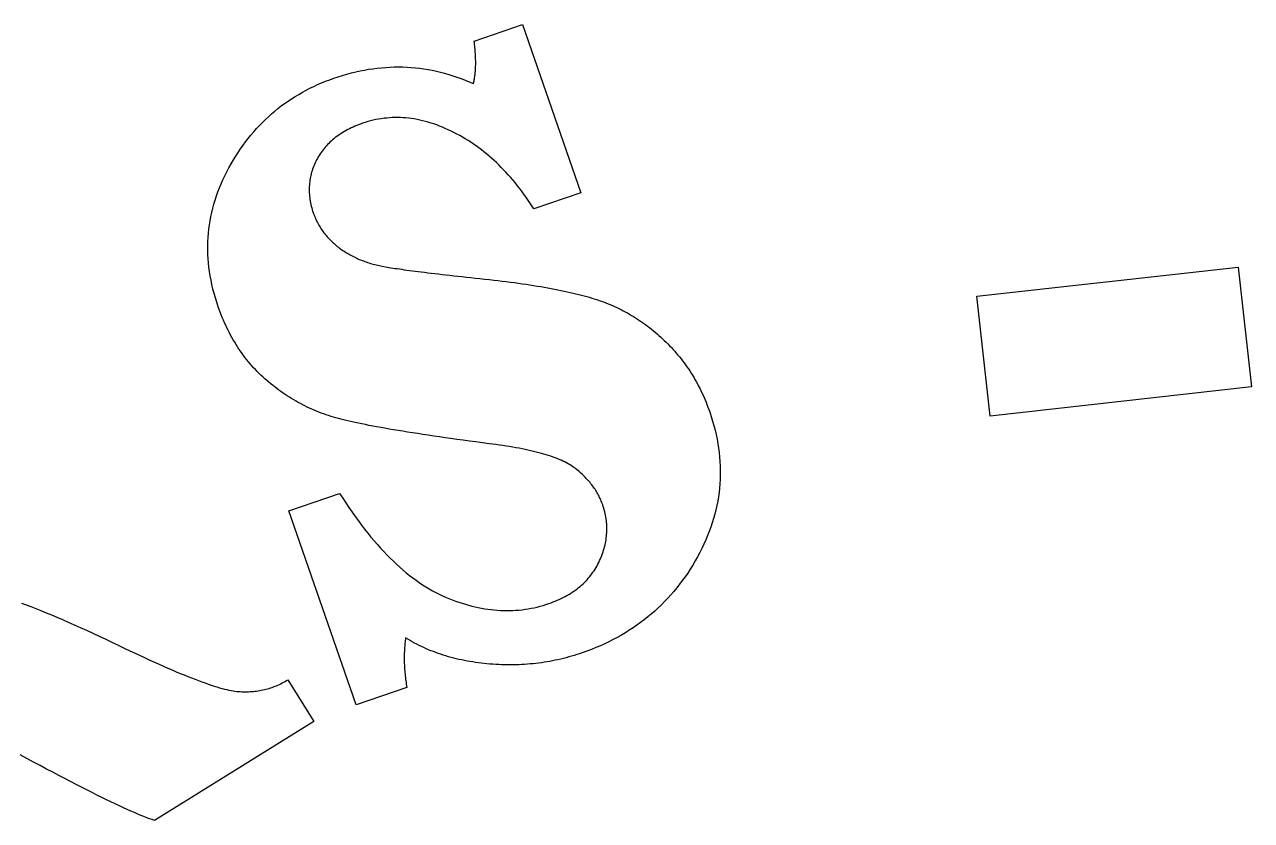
# Model space of a CAD drawing. Header units: metres. Extents: x -106 to 107, y -104 to 107.
# Drawn here: x -32.71 to -4.04, y 55.1 to 73.7 of the extents above; entities that cross this region are included whole.
import ezdxf

# ---------------------------------------------------------------- set-up
doc = ezdxf.new("R2010")
doc.units = ezdxf.units.M

msp = doc.modelspace()

# ---------------------------------------------------------------- linework, layer by layer
for p, q in [((-22.2011, 73.3107), (-21.0727, 73.7013)), ((-21.0727, 73.7013), (-19.7121, 69.7701)), ((-22.1965, 73.2725), (-22.2011, 73.3107)), ((-22.1922, 73.2347), (-22.1965, 73.2725)), ((-22.1883, 73.1974), (-22.1922, 73.2347)), ((-22.1847, 73.1606), (-22.1883, 73.1974)), ((-22.1814, 73.1244), (-22.1847, 73.1606)), ((-22.1784, 73.0887), (-22.1814, 73.1244)), ((-22.1757, 73.0535), (-22.1784, 73.0887)), ((-22.1734, 73.0188), (-22.1757, 73.0535)), ((-22.1714, 72.9846), (-22.1734, 73.0188)), ((-22.1698, 72.951), (-22.1714, 72.9846)), ((-22.1684, 72.9178), (-22.1698, 72.951)), ((-22.1674, 72.8852), (-22.1684, 72.9178)), ((-22.1667, 72.8531), (-22.1674, 72.8852)), ((-22.1663, 72.8215), (-22.1667, 72.8531)), ((-25.2755, 72.513), (-25.1736, 72.5425)), ((-25.1736, 72.5425), (-25.072, 72.5696)), ((-25.072, 72.5696), (-24.9706, 72.5943)), ((-24.9706, 72.5943), (-24.8694, 72.6166)), ((-24.8694, 72.6166), (-24.7684, 72.6366)), ((-24.7684, 72.6366), (-24.6677, 72.6542)), ((-24.6677, 72.6542), (-24.5672, 72.6694)), ((-24.5672, 72.6694), (-24.4669, 72.6822)), ((-24.4669, 72.6822), (-24.3668, 72.6926)), ((-24.3668, 72.6926), (-24.2669, 72.7007)), ((-24.2669, 72.7007), (-24.1673, 72.7064)), ((-24.1673, 72.7064), (-24.0679, 72.7097)), ((-24.0679, 72.7097), (-23.9687, 72.7106)), ((-23.9687, 72.7106), (-23.8697, 72.7091)), ((-23.8697, 72.7091), (-23.771, 72.7053)), ((-23.771, 72.7053), (-23.6724, 72.699)), ((-23.6724, 72.699), (-23.5741, 72.6904)), ((-23.5741, 72.6904), (-23.476, 72.6794)), ((-23.476, 72.6794), (-23.3782, 72.666)), ((-23.3782, 72.666), (-23.2805, 72.6503)), ((-23.2805, 72.6503), (-23.1831, 72.6321)), ((-23.1831, 72.6321), (-23.0859, 72.6116)), ((-23.0859, 72.6116), (-22.9889, 72.5887)), ((-22.9889, 72.5887), (-22.8922, 72.5634)), ((-22.8922, 72.5634), (-22.7956, 72.5357)), ((-22.1805, 72.5341), (-22.1776, 72.5606)), ((-22.1776, 72.5606), (-22.1751, 72.5875)), ((-22.1751, 72.5875), (-22.1729, 72.6149)), ((-22.1729, 72.6149), (-22.1709, 72.6429)), ((-22.1709, 72.6429), (-22.1694, 72.6714)), ((-22.1694, 72.6714), (-22.1681, 72.7004)), ((-22.1681, 72.7004), (-22.1672, 72.7299)), ((-22.1672, 72.7299), (-22.1666, 72.7599)), ((-22.1666, 72.7599), (-22.1663, 72.7905)), ((-22.1663, 72.7905), (-22.1663, 72.8215)), ((-26.0409, 72.2115), (-25.9509, 72.2552)), ((-25.9509, 72.2552), (-25.8595, 72.2971)), ((-25.8595, 72.2971), (-25.7668, 72.3373)), ((-25.7668, 72.3373), (-25.6725, 72.3756)), ((-25.6725, 72.3756), (-25.5769, 72.4121)), ((-25.5769, 72.4121), (-25.4798, 72.4469)), ((-25.4798, 72.4469), (-25.3775, 72.4811)), ((-25.3775, 72.4811), (-25.2755, 72.513)), ((-22.7956, 72.5357), (-22.6993, 72.5057)), ((-22.6993, 72.5057), (-22.6032, 72.4733)), ((-22.6032, 72.4733), (-22.5073, 72.4384)), ((-22.5073, 72.4384), (-22.4117, 72.4013)), ((-22.4117, 72.4013), (-22.3163, 72.3617)), ((-22.3163, 72.3617), (-22.221, 72.3197)), ((-22.221, 72.3197), (-22.2152, 72.3415)), ((-22.2152, 72.3415), (-22.2097, 72.3638)), ((-22.2097, 72.3638), (-22.2046, 72.3865)), ((-22.2046, 72.3865), (-22.1998, 72.4099)), ((-22.1998, 72.4099), (-22.1953, 72.4337)), ((-22.1953, 72.4337), (-22.1911, 72.458)), ((-22.1911, 72.458), (-22.1873, 72.4829)), ((-22.1873, 72.4829), (-22.1837, 72.5083)), ((-22.1837, 72.5083), (-22.1805, 72.5341)), ((-26.5509, 71.9116), (-26.4695, 71.9661)), ((-26.4695, 71.9661), (-26.3866, 72.0188)), ((-26.3866, 72.0188), (-26.3023, 72.0696)), ((-26.3023, 72.0696), (-26.2166, 72.1187)), ((-26.2166, 72.1187), (-26.1295, 72.166)), ((-26.1295, 72.166), (-26.0409, 72.2115)), ((-26.8626, 71.6758), (-26.7868, 71.7374)), ((-26.7868, 71.7374), (-26.7096, 71.7973)), ((-26.7096, 71.7973), (-26.631, 71.8553)), ((-26.631, 71.8553), (-26.5509, 71.9116)), ((-27.2202, 71.3406), (-27.1515, 71.4112)), ((-27.1515, 71.4112), (-27.0814, 71.48)), ((-27.0814, 71.48), (-27.0099, 71.5471)), ((-27.0099, 71.5471), (-26.9369, 71.6123)), ((-26.9369, 71.6123), (-26.8626, 71.6758)), ((-24.81, 71.3919), (-24.8561, 71.3755)), ((-24.7479, 71.4126), (-24.81, 71.3919)), ((-24.6857, 71.4314), (-24.7479, 71.4126)), ((-24.6233, 71.4486), (-24.6857, 71.4314)), ((-24.5608, 71.4642), (-24.6233, 71.4486)), ((-24.498, 71.478), (-24.5608, 71.4642)), ((-24.4352, 71.4901), (-24.498, 71.478)), ((-24.3721, 71.5005), (-24.4352, 71.4901)), ((-24.3089, 71.5093), (-24.3721, 71.5005)), ((-24.2455, 71.5163), (-24.3089, 71.5093)), ((-24.1819, 71.5217), (-24.2455, 71.5163)), ((-24.1182, 71.5253), (-24.1819, 71.5217)), ((-24.0543, 71.5273), (-24.1182, 71.5253)), ((-23.9903, 71.5275), (-24.0543, 71.5273)), ((-23.926, 71.5261), (-23.9903, 71.5275)), ((-23.8616, 71.5229), (-23.926, 71.5261)), ((-23.7971, 71.5181), (-23.8616, 71.5229)), ((-23.7324, 71.5116), (-23.7971, 71.5181)), ((-23.6675, 71.5034), (-23.7324, 71.5116)), ((-23.6024, 71.4935), (-23.6675, 71.5034)), ((-23.5372, 71.4819), (-23.6024, 71.4935)), ((-23.4718, 71.4685), (-23.5372, 71.4819)), ((-23.4062, 71.4535), (-23.4718, 71.4685)), ((-23.3405, 71.4368), (-23.4062, 71.4535)), ((-23.2746, 71.4185), (-23.3405, 71.4368)), ((-23.2086, 71.3984), (-23.2746, 71.4185)), ((-23.1423, 71.3766), (-23.2086, 71.3984)), ((-27.4808, 71.0401), (-27.4178, 71.1179)), ((-27.4178, 71.1179), (-27.3534, 71.1939)), ((-27.3534, 71.1939), (-27.2875, 71.2681)), ((-27.2875, 71.2681), (-27.2202, 71.3406)), ((-25.3789, 71.108), (-25.4132, 71.0833)), ((-25.3438, 71.1321), (-25.3789, 71.108)), ((-25.3079, 71.1557), (-25.3438, 71.1321)), ((-25.2711, 71.1786), (-25.3079, 71.1557)), ((-25.2334, 71.201), (-25.2711, 71.1786)), ((-25.1949, 71.2227), (-25.2334, 71.201)), ((-25.1556, 71.2439), (-25.1949, 71.2227)), ((-25.1154, 71.2645), (-25.1556, 71.2439)), ((-25.0743, 71.2845), (-25.1154, 71.2645)), ((-25.0324, 71.3038), (-25.0743, 71.2845)), ((-24.9896, 71.3227), (-25.0324, 71.3038)), ((-24.946, 71.3409), (-24.9896, 71.3227)), ((-24.9015, 71.3585), (-24.946, 71.3409)), ((-24.8561, 71.3755), (-24.9015, 71.3585)), ((-23.076, 71.3531), (-23.1423, 71.3766)), ((-23.0094, 71.3279), (-23.076, 71.3531)), ((-22.9427, 71.3011), (-23.0094, 71.3279)), ((-22.8758, 71.2725), (-22.9427, 71.3011)), ((-22.8087, 71.2423), (-22.8758, 71.2725)), ((-22.7415, 71.2103), (-22.8087, 71.2423)), ((-22.6741, 71.1767), (-22.7415, 71.2103)), ((-22.6069, 71.1416), (-22.6741, 71.1767)), ((-22.5405, 71.1053), (-22.6069, 71.1416)), ((-22.4747, 71.0678), (-22.5405, 71.1053)), ((-27.6614, 70.7959), (-27.6026, 70.8791)), ((-27.6026, 70.8791), (-27.5424, 70.9605)), ((-27.5424, 70.9605), (-27.4808, 71.0401)), ((-25.6828, 70.8341), (-25.7085, 70.8034)), ((-25.6563, 70.8641), (-25.6828, 70.8341)), ((-25.6289, 70.8936), (-25.6563, 70.8641)), ((-25.6006, 70.9224), (-25.6289, 70.8936)), ((-25.5715, 70.9507), (-25.6006, 70.9224)), ((-25.5415, 70.9784), (-25.5715, 70.9507)), ((-25.5107, 71.0055), (-25.5415, 70.9784)), ((-25.4791, 71.032), (-25.5107, 71.0055)), ((-25.4465, 71.0579), (-25.4791, 71.032)), ((-25.4132, 71.0833), (-25.4465, 71.0579)), ((-22.4095, 71.0292), (-22.4747, 71.0678)), ((-22.345, 70.9893), (-22.4095, 71.0292)), ((-22.2812, 70.9483), (-22.345, 70.9893)), ((-22.2181, 70.906), (-22.2812, 70.9483)), ((-22.1557, 70.8626), (-22.2181, 70.906)), ((-22.0939, 70.818), (-22.1557, 70.8626)), ((-22.0327, 70.7722), (-22.0939, 70.818)), ((-27.8823, 70.4452), (-27.8292, 70.5356)), ((-27.8292, 70.5356), (-27.7747, 70.6241)), ((-27.7747, 70.6241), (-27.7188, 70.7109)), ((-27.7188, 70.7109), (-27.6614, 70.7959)), ((-25.8833, 70.5368), (-25.9012, 70.5012)), ((-25.8645, 70.5723), (-25.8833, 70.5368)), ((-25.8448, 70.607), (-25.8645, 70.5723)), ((-25.8242, 70.6413), (-25.8448, 70.607)), ((-25.8027, 70.6749), (-25.8242, 70.6413)), ((-25.7805, 70.7079), (-25.8027, 70.6749)), ((-25.7573, 70.7403), (-25.7805, 70.7079)), ((-25.7334, 70.7721), (-25.7573, 70.7403)), ((-25.7085, 70.8034), (-25.7334, 70.7721)), ((-21.9723, 70.7252), (-22.0327, 70.7722)), ((-21.9125, 70.677), (-21.9723, 70.7252)), ((-21.8533, 70.6276), (-21.9125, 70.677)), ((-21.7949, 70.577), (-21.8533, 70.6276)), ((-21.7371, 70.5252), (-21.7949, 70.577)), ((-28.0307, 70.1664), (-27.9837, 70.2599)), ((-27.9837, 70.2599), (-27.934, 70.353)), ((-27.934, 70.353), (-27.8823, 70.4452)), ((-25.9995, 70.2484), (-26.0096, 70.2119)), ((-25.9883, 70.2849), (-25.9995, 70.2484)), ((-25.9762, 70.3212), (-25.9883, 70.2849)), ((-25.9632, 70.3574), (-25.9762, 70.3212)), ((-25.9491, 70.3935), (-25.9632, 70.3574)), ((-25.9341, 70.4295), (-25.9491, 70.3935)), ((-25.9182, 70.4654), (-25.9341, 70.4295)), ((-25.9012, 70.5012), (-25.9182, 70.4654)), ((-21.68, 70.4723), (-21.7371, 70.5252)), ((-21.6235, 70.4181), (-21.68, 70.4723)), ((-21.5677, 70.3628), (-21.6235, 70.4181)), ((-21.5126, 70.3062), (-21.5677, 70.3628)), ((-21.4582, 70.2485), (-21.5126, 70.3062)), ((-21.4044, 70.1896), (-21.4582, 70.2485)), ((-28.156, 69.8839), (-28.1169, 69.9784)), ((-28.1169, 69.9784), (-28.0751, 70.0725)), ((-28.0751, 70.0725), (-28.0307, 70.1664)), ((-26.0502, 69.9903), (-26.0536, 69.953)), ((-26.0459, 70.0275), (-26.0502, 69.9903)), ((-26.0406, 70.0646), (-26.0459, 70.0275)), ((-26.0343, 70.1016), (-26.0406, 70.0646)), ((-26.027, 70.1385), (-26.0343, 70.1016)), ((-26.0188, 70.1752), (-26.027, 70.1385)), ((-26.0096, 70.2119), (-26.0188, 70.1752)), ((-21.3513, 70.1295), (-21.4044, 70.1896)), ((-21.2989, 70.0682), (-21.3513, 70.1295)), ((-21.2471, 70.0057), (-21.2989, 70.0682)), ((-21.196, 69.942), (-21.2471, 70.0057)), ((-28.2576, 69.5985), (-28.2264, 69.694)), ((-28.2264, 69.694), (-28.1925, 69.7891)), ((-28.1925, 69.7891), (-28.156, 69.8839)), ((-26.0575, 69.8781), (-26.0579, 69.8404)), ((-26.0579, 69.8404), (-26.0574, 69.8027)), ((-26.056, 69.9156), (-26.0575, 69.8781)), ((-26.0574, 69.8027), (-26.056, 69.7648)), ((-26.0536, 69.953), (-26.056, 69.9156)), ((-26.056, 69.7648), (-26.0535, 69.7269)), ((-26.0535, 69.7269), (-26.0501, 69.6888)), ((-26.0501, 69.6888), (-26.0458, 69.6506)), ((-21.1455, 69.8772), (-21.196, 69.942)), ((-21.0958, 69.8111), (-21.1455, 69.8772)), ((-21.0467, 69.7438), (-21.0958, 69.8111)), ((-20.9982, 69.6754), (-21.0467, 69.7438)), ((-20.9505, 69.6057), (-20.9982, 69.6754)), ((-19.7121, 69.7701), (-20.8112, 69.3897)), ((-28.3356, 69.3102), (-28.3122, 69.4066)), ((-28.3122, 69.4066), (-28.2862, 69.5028)), ((-28.2862, 69.5028), (-28.2576, 69.5985)), ((-26.0458, 69.6506), (-26.0404, 69.6123)), ((-26.0404, 69.6123), (-26.0341, 69.5739)), ((-26.0341, 69.5739), (-26.0268, 69.5354)), ((-26.0268, 69.5354), (-26.0186, 69.4967)), ((-26.0186, 69.4967), (-26.0093, 69.458)), ((-26.0093, 69.458), (-25.9992, 69.4191)), ((-25.9992, 69.4191), (-25.988, 69.3802)), ((-20.9034, 69.5349), (-20.9505, 69.6057)), ((-20.8569, 69.4629), (-20.9034, 69.5349)), ((-20.8112, 69.3897), (-20.8569, 69.4629)), ((-28.3898, 69.019), (-28.3743, 69.1164)), ((-28.3743, 69.1164), (-28.3563, 69.2135)), ((-28.3563, 69.2135), (-28.3356, 69.3102)), ((-25.988, 69.3802), (-25.9759, 69.3411)), ((-25.9759, 69.3411), (-25.9628, 69.3019)), ((-25.9628, 69.3019), (-25.9521, 69.2718)), ((-25.9521, 69.2718), (-25.9408, 69.242)), ((-25.9408, 69.242), (-25.9291, 69.2125)), ((-25.9291, 69.2125), (-25.9169, 69.1833)), ((-25.9169, 69.1833), (-25.9042, 69.1544)), ((-25.9042, 69.1544), (-25.891, 69.1259)), ((-25.891, 69.1259), (-25.8773, 69.0977)), ((-25.8773, 69.0977), (-25.8632, 69.0698)), ((-28.4203, 68.7248), (-28.4128, 68.8232)), ((-28.4128, 68.8232), (-28.4026, 68.9212)), ((-28.4026, 68.9212), (-28.3898, 69.019)), ((-25.8632, 69.0698), (-25.8485, 69.0422)), ((-25.8485, 69.0422), (-25.8333, 69.015)), ((-25.8333, 69.015), (-25.8177, 68.988)), ((-25.8177, 68.988), (-25.8015, 68.9614)), ((-25.8015, 68.9614), (-25.7849, 68.9351)), ((-25.7849, 68.9351), (-25.7678, 68.9091)), ((-25.7678, 68.9091), (-25.7502, 68.8835)), ((-25.7502, 68.8835), (-25.7321, 68.8581)), ((-25.7321, 68.8581), (-25.7135, 68.8331)), ((-25.7135, 68.8331), (-25.6944, 68.8084)), ((-28.4275, 68.527), (-28.4252, 68.6261)), ((-28.4271, 68.4276), (-28.4275, 68.527)), ((-28.4252, 68.6261), (-28.4203, 68.7248)), ((-25.6944, 68.8084), (-25.6748, 68.784)), ((-25.6748, 68.784), (-25.6547, 68.7599)), ((-25.6547, 68.7599), (-25.6341, 68.7362)), ((-25.6341, 68.7362), (-25.6131, 68.7128)), ((-25.6131, 68.7128), (-25.5915, 68.6897)), ((-25.5915, 68.6897), (-25.5695, 68.6669)), ((-25.5695, 68.6669), (-25.547, 68.6445)), ((-25.547, 68.6445), (-25.5239, 68.6223)), ((-25.5239, 68.6223), (-25.5004, 68.6005)), ((-25.5004, 68.6005), (-25.4764, 68.579)), ((-25.4764, 68.579), (-25.4519, 68.5578)), ((-25.4519, 68.5578), (-25.4269, 68.537)), ((-25.4269, 68.537), (-25.4014, 68.5164)), ((-28.4241, 68.3279), (-28.4271, 68.4276)), ((-28.4185, 68.2279), (-28.4241, 68.3279)), ((-25.4014, 68.5164), (-25.3754, 68.4962)), ((-25.3754, 68.4962), (-25.349, 68.4763)), ((-25.349, 68.4763), (-25.3221, 68.4568)), ((-25.3221, 68.4568), (-25.295, 68.4377)), ((-25.295, 68.4377), (-25.2676, 68.419)), ((-25.2676, 68.419), (-25.2399, 68.4007)), ((-25.2399, 68.4007), (-25.212, 68.3828)), ((-25.212, 68.3828), (-25.1837, 68.3654)), ((-25.1837, 68.3654), (-25.1552, 68.3483)), ((-25.1552, 68.3483), (-25.1264, 68.3316)), ((-25.1264, 68.3316), (-25.0972, 68.3153)), ((-25.0972, 68.3153), (-25.0679, 68.2994)), ((-25.0679, 68.2994), (-25.0382, 68.2839)), ((-25.0382, 68.2839), (-25.0082, 68.2688)), ((-25.0082, 68.2688), (-24.978, 68.2541)), ((-24.978, 68.2541), (-24.9475, 68.2398)), ((-24.9475, 68.2398), (-24.9167, 68.2259)), ((-28.4102, 68.1276), (-28.4185, 68.2279)), ((-28.3993, 68.0269), (-28.4102, 68.1276)), ((-28.3858, 67.9259), (-28.3993, 68.0269)), ((-24.9167, 68.2259), (-24.8856, 68.2124)), ((-24.8856, 68.2124), (-24.8542, 68.1993)), ((-24.8542, 68.1993), (-24.8226, 68.1866)), ((-24.8226, 68.1866), (-24.7906, 68.1743)), ((-24.7906, 68.1743), (-24.7584, 68.1624)), ((-24.7584, 68.1624), (-24.7259, 68.1509)), ((-24.7259, 68.1509), (-24.6931, 68.1398)), ((-24.6931, 68.1398), (-24.66, 68.1292)), ((-24.66, 68.1292), (-24.6267, 68.1189)), ((-24.6267, 68.1189), (-24.593, 68.1089)), ((-24.593, 68.1089), (-24.5591, 68.0995)), ((-24.5591, 68.0995), (-24.5249, 68.0903)), ((-24.5249, 68.0903), (-24.4904, 68.0816)), ((-24.4904, 68.0816), (-24.4556, 68.0733)), ((-24.4556, 68.0733), (-24.4206, 68.0654)), ((-24.4206, 68.0654), (-24.3852, 68.0579)), ((-24.3852, 68.0579), (-24.3496, 68.0508)), ((-24.3496, 68.0508), (-24.3137, 68.0441)), ((-24.3137, 68.0441), (-24.2765, 68.0375)), ((-24.2765, 68.0375), (-24.2369, 68.0308)), ((-24.2369, 68.0308), (-24.195, 68.0239)), ((-24.195, 68.0239), (-24.1507, 68.0168)), ((-24.1507, 68.0168), (-24.1041, 68.0095)), ((-24.1041, 68.0095), (-24.0552, 68.0021)), ((-24.0552, 68.0021), (-24.0039, 67.9945)), ((-24.0039, 67.9945), (-23.9502, 67.9868)), ((-23.9502, 67.9868), (-23.8942, 67.9789)), ((-23.8942, 67.9789), (-23.8359, 67.9708)), ((-23.8359, 67.9708), (-23.7752, 67.9625)), ((-23.7752, 67.9625), (-23.7121, 67.9541)), ((-23.7121, 67.9541), (-23.6468, 67.9456)), ((-10.456, 67.348), (-4.3499, 68.029)), ((-4.3499, 68.029), (-4.03778, 65.2304)), ((-28.3696, 67.8246), (-28.3858, 67.9259)), ((-28.3508, 67.7229), (-28.3696, 67.8246)), ((-28.3294, 67.6209), (-28.3508, 67.7229)), ((-23.6468, 67.9456), (-23.579, 67.9368)), ((-23.579, 67.9368), (-23.509, 67.9279)), ((-23.509, 67.9279), (-23.4366, 67.9188)), ((-23.4366, 67.9188), (-23.3618, 67.9096)), ((-23.3618, 67.9096), (-23.2847, 67.9002)), ((-23.2847, 67.9002), (-23.2052, 67.8907)), ((-23.2052, 67.8907), (-23.1234, 67.8809)), ((-23.1234, 67.8809), (-23.0392, 67.871)), ((-23.0392, 67.871), (-22.9527, 67.8609)), ((-22.9527, 67.8609), (-22.8639, 67.8507)), ((-22.8639, 67.8507), (-22.7727, 67.8403)), ((-22.7727, 67.8403), (-22.6792, 67.8298)), ((-22.6792, 67.8298), (-22.5833, 67.8191)), ((-22.5833, 67.8191), (-22.485, 67.8082)), ((-22.485, 67.8082), (-22.3844, 67.7971)), ((-22.3844, 67.7971), (-22.2815, 67.7859)), ((-22.2815, 67.7859), (-22.1762, 67.7745)), ((-22.1762, 67.7745), (-22.0686, 67.763)), ((-22.0686, 67.763), (-21.9586, 67.7512)), ((-21.9586, 67.7512), (-21.8463, 67.7393)), ((-21.8463, 67.7393), (-21.7451, 67.728)), ((-21.7451, 67.728), (-21.6454, 67.7164)), ((-21.6454, 67.7164), (-21.5471, 67.7046)), ((-21.5471, 67.7046), (-21.4503, 67.6926)), ((-21.4503, 67.6926), (-21.3549, 67.6804)), ((-21.3549, 67.6804), (-21.2611, 67.668)), ((-21.2611, 67.668), (-21.1687, 67.6553)), ((-28.3053, 67.5186), (-28.3294, 67.6209)), ((-28.2786, 67.416), (-28.3053, 67.5186)), ((-28.2493, 67.313), (-28.2786, 67.416)), ((-21.1687, 67.6553), (-21.0778, 67.6425)), ((-21.0778, 67.6425), (-20.9884, 67.6294)), ((-20.9884, 67.6294), (-20.9005, 67.6162)), ((-20.9005, 67.6162), (-20.814, 67.6027)), ((-20.814, 67.6027), (-20.729, 67.589)), ((-20.729, 67.589), (-20.6454, 67.5751)), ((-20.6454, 67.5751), (-20.5634, 67.5611)), ((-20.5634, 67.5611), (-20.4828, 67.5468)), ((-20.4828, 67.5468), (-20.4037, 67.5322)), ((-20.4037, 67.5322), (-20.3261, 67.5175)), ((-20.3261, 67.5175), (-20.2499, 67.5026)), ((-20.2499, 67.5026), (-20.1752, 67.4874)), ((-20.1752, 67.4874), (-20.102, 67.4721)), ((-20.102, 67.4721), (-20.0303, 67.4565)), ((-20.0303, 67.4565), (-19.9601, 67.4408)), ((-19.9601, 67.4408), (-19.8913, 67.4248)), ((-19.8913, 67.4248), (-19.824, 67.4086)), ((-19.824, 67.4086), (-19.7581, 67.3922)), ((-19.7581, 67.3922), (-19.6938, 67.3756)), ((-28.2173, 67.2097), (-28.2493, 67.313)), ((-28.1827, 67.1061), (-28.2173, 67.2097)), ((-28.1599, 67.0418), (-28.1827, 67.1061)), ((-19.6938, 67.3756), (-19.6309, 67.3588)), ((-19.6309, 67.3588), (-19.5695, 67.3418)), ((-19.5695, 67.3418), (-19.5095, 67.3245)), ((-19.5095, 67.3245), (-19.4511, 67.3071)), ((-19.4511, 67.3071), (-19.3941, 67.2894)), ((-19.3941, 67.2894), (-19.3386, 67.2716)), ((-19.3386, 67.2716), (-19.2845, 67.2535)), ((-19.2845, 67.2535), (-19.2314, 67.235)), ((-19.2314, 67.235), (-19.1785, 67.2158)), ((-19.1785, 67.2158), (-19.1261, 67.1959)), ((-19.1261, 67.1959), (-19.0739, 67.1753)), ((-19.0739, 67.1753), (-19.0222, 67.1541)), ((-19.0222, 67.1541), (-18.9708, 67.1321)), ((-18.9708, 67.1321), (-18.9197, 67.1094)), ((-18.9197, 67.1094), (-18.869, 67.086)), ((-10.1439, 64.5494), (-10.456, 67.348)), ((-28.1364, 66.9782), (-28.1599, 67.0418)), ((-28.1122, 66.9153), (-28.1364, 66.9782)), ((-28.0873, 66.8533), (-28.1122, 66.9153)), ((-28.0617, 66.7919), (-28.0873, 66.8533)), ((-18.869, 67.086), (-18.8186, 67.062)), ((-18.8186, 67.062), (-18.7687, 67.0372)), ((-18.7687, 67.0372), (-18.719, 67.0117)), ((-18.719, 67.0117), (-18.6697, 66.9856)), ((-18.6697, 66.9856), (-18.6208, 66.9587)), ((-18.6208, 66.9587), (-18.5722, 66.9312)), ((-18.5722, 66.9312), (-18.524, 66.9029)), ((-18.524, 66.9029), (-18.4761, 66.874)), ((-18.4761, 66.874), (-18.4286, 66.8444)), ((-18.4286, 66.8444), (-18.3814, 66.814)), ((-18.3814, 66.814), (-18.3346, 66.783)), ((-28.0353, 66.7314), (-28.0617, 66.7919)), ((-28.0082, 66.6716), (-28.0353, 66.7314)), ((-27.9804, 66.6125), (-28.0082, 66.6716)), ((-27.9519, 66.5542), (-27.9804, 66.6125)), ((-27.9226, 66.4967), (-27.9519, 66.5542)), ((-18.3346, 66.783), (-18.2882, 66.7513)), ((-18.2882, 66.7513), (-18.2421, 66.7189)), ((-18.2421, 66.7189), (-18.1963, 66.6858)), ((-18.1963, 66.6858), (-18.1509, 66.652)), ((-18.1509, 66.652), (-18.1059, 66.6175)), ((-18.1059, 66.6175), (-18.0612, 66.5823)), ((-18.0612, 66.5823), (-18.0169, 66.5464)), ((-18.0169, 66.5464), (-17.9729, 66.5098)), ((-27.8926, 66.4399), (-27.9226, 66.4967)), ((-27.8619, 66.3839), (-27.8926, 66.4399)), ((-27.8305, 66.3286), (-27.8619, 66.3839)), ((-27.7984, 66.2741), (-27.8305, 66.3286)), ((-27.7655, 66.2203), (-27.7984, 66.2741)), ((-17.9729, 66.5098), (-17.9293, 66.4725)), ((-17.9293, 66.4725), (-17.886, 66.4345)), ((-17.886, 66.4345), (-17.8431, 66.3958)), ((-17.8431, 66.3958), (-17.8005, 66.3564)), ((-17.8005, 66.3564), (-17.7583, 66.3164)), ((-17.7583, 66.3164), (-17.7164, 66.2756)), ((-17.7164, 66.2756), (-17.675, 66.2343)), ((-17.675, 66.2343), (-17.6343, 66.1924)), ((-27.7319, 66.1673), (-27.7655, 66.2203)), ((-27.6976, 66.115), (-27.7319, 66.1673)), ((-27.6626, 66.0635), (-27.6976, 66.115)), ((-27.6268, 66.0128), (-27.6626, 66.0635)), ((-27.5903, 65.9628), (-27.6268, 66.0128)), ((-27.5531, 65.9135), (-27.5903, 65.9628)), ((-17.6343, 66.1924), (-17.5942, 66.1501)), ((-17.5942, 66.1501), (-17.5548, 66.1072)), ((-17.5548, 66.1072), (-17.516, 66.0638)), ((-17.516, 66.0638), (-17.4779, 66.02)), ((-17.4779, 66.02), (-17.4405, 65.9756)), ((-17.4405, 65.9756), (-17.4037, 65.9308)), ((-27.5152, 65.8651), (-27.5531, 65.9135)), ((-27.4765, 65.8173), (-27.5152, 65.8651)), ((-27.4372, 65.7704), (-27.4765, 65.8173)), ((-27.3971, 65.7242), (-27.4372, 65.7704)), ((-27.3563, 65.6787), (-27.3971, 65.7242)), ((-27.3147, 65.634), (-27.3563, 65.6787)), ((-17.4037, 65.9308), (-17.3676, 65.8854)), ((-17.3676, 65.8854), (-17.3321, 65.8395)), ((-17.3321, 65.8395), (-17.2973, 65.7932)), ((-17.2973, 65.7932), (-17.2631, 65.7463)), ((-17.2631, 65.7463), (-17.2296, 65.6989)), ((-17.2296, 65.6989), (-17.1968, 65.6511)), ((-27.2725, 65.59), (-27.3147, 65.634)), ((-27.2295, 65.5468), (-27.2725, 65.59)), ((-27.1858, 65.5044), (-27.2295, 65.5468)), ((-27.1414, 65.4627), (-27.1858, 65.5044)), ((-27.0963, 65.4218), (-27.1414, 65.4627)), ((-27.0504, 65.3816), (-27.0963, 65.4218)), ((-27.0039, 65.3422), (-27.0504, 65.3816)), ((-17.1968, 65.6511), (-17.1646, 65.6027)), ((-17.1646, 65.6027), (-17.1331, 65.5538)), ((-17.1331, 65.5538), (-17.1023, 65.5044)), ((-17.1023, 65.5044), (-17.0721, 65.4545)), ((-17.0721, 65.4545), (-17.0426, 65.4041)), ((-17.0426, 65.4041), (-17.0137, 65.3532)), ((-26.9571, 65.3035), (-27.0039, 65.3422)), ((-26.9098, 65.2656), (-26.9571, 65.3035)), ((-26.8622, 65.2285), (-26.9098, 65.2656)), ((-26.8142, 65.192), (-26.8622, 65.2285)), ((-26.7658, 65.1564), (-26.8142, 65.192)), ((-26.717, 65.1214), (-26.7658, 65.1564)), ((-26.6679, 65.0873), (-26.717, 65.1214)), ((-26.6183, 65.0538), (-26.6679, 65.0873)), ((-17.0137, 65.3532), (-16.9855, 65.3018)), ((-16.9855, 65.3018), (-16.9579, 65.25)), ((-16.9579, 65.25), (-16.931, 65.1975)), ((-16.931, 65.1975), (-16.9048, 65.1447)), ((-16.9048, 65.1447), (-16.8793, 65.0912)), ((-16.8793, 65.0912), (-16.8543, 65.0373)), ((-4.03778, 65.2304), (-10.1439, 64.5494)), ((-26.5684, 65.0212), (-26.6183, 65.0538)), ((-26.5181, 64.9892), (-26.5684, 65.0212)), ((-26.4674, 64.958), (-26.5181, 64.9892)), ((-26.4164, 64.9276), (-26.4674, 64.958)), ((-26.3649, 64.8979), (-26.4164, 64.9276)), ((-26.3131, 64.8689), (-26.3649, 64.8979)), ((-26.2608, 64.8407), (-26.3131, 64.8689)), ((-26.2083, 64.8133), (-26.2608, 64.8407)), ((-26.1553, 64.7866), (-26.2083, 64.8133)), ((-16.8543, 65.0373), (-16.8301, 64.9829)), ((-16.8301, 64.9829), (-16.8065, 64.928)), ((-16.8065, 64.928), (-16.7836, 64.8726)), ((-16.7836, 64.8726), (-16.7613, 64.8167)), ((-16.7613, 64.8167), (-16.7397, 64.7603)), ((-26.1019, 64.7606), (-26.1553, 64.7866)), ((-26.0481, 64.7354), (-26.1019, 64.7606)), ((-25.994, 64.7109), (-26.0481, 64.7354)), ((-25.9395, 64.6872), (-25.994, 64.7109)), ((-25.8846, 64.6642), (-25.9395, 64.6872)), ((-25.8293, 64.642), (-25.8846, 64.6642)), ((-25.7737, 64.6205), (-25.8293, 64.642)), ((-25.7176, 64.5998), (-25.7737, 64.6205)), ((-25.6612, 64.5798), (-25.7176, 64.5998)), ((-25.6044, 64.5605), (-25.6612, 64.5798)), ((-25.5472, 64.542), (-25.6044, 64.5605)), ((-25.4896, 64.5243), (-25.5472, 64.542)), ((-25.4316, 64.5073), (-25.4896, 64.5243)), ((-16.7397, 64.7603), (-16.7187, 64.7034)), ((-16.7187, 64.7034), (-16.6984, 64.6459)), ((-16.6984, 64.6459), (-16.6628, 64.5391)), ((-16.6628, 64.5391), (-16.6299, 64.4325)), ((-25.3733, 64.491), (-25.4316, 64.5073)), ((-25.3146, 64.4755), (-25.3733, 64.491)), ((-25.2541, 64.4603), (-25.3146, 64.4755)), ((-25.1906, 64.4449), (-25.2541, 64.4603)), ((-25.124, 64.4293), (-25.1906, 64.4449)), ((-25.0543, 64.4136), (-25.124, 64.4293)), ((-24.9815, 64.3976), (-25.0543, 64.4136)), ((-24.9057, 64.3815), (-24.9815, 64.3976)), ((-24.8268, 64.3653), (-24.9057, 64.3815)), ((-24.7448, 64.3488), (-24.8268, 64.3653)), ((-24.6598, 64.3322), (-24.7448, 64.3488)), ((-24.5717, 64.3154), (-24.6598, 64.3322)), ((-24.4805, 64.2985), (-24.5717, 64.3154)), ((-24.3862, 64.2813), (-24.4805, 64.2985)), ((-24.2888, 64.264), (-24.3862, 64.2813)), ((-24.1884, 64.2465), (-24.2888, 64.264)), ((-24.0849, 64.2289), (-24.1884, 64.2465)), ((-23.9783, 64.211), (-24.0849, 64.2289)), ((-16.6299, 64.4325), (-16.5998, 64.3262)), ((-16.5998, 64.3262), (-16.5724, 64.2201)), ((-23.8687, 64.193), (-23.9783, 64.211)), ((-23.756, 64.1749), (-23.8687, 64.193)), ((-23.6402, 64.1565), (-23.756, 64.1749)), ((-23.5213, 64.138), (-23.6402, 64.1565)), ((-23.3994, 64.1193), (-23.5213, 64.138)), ((-23.2743, 64.1004), (-23.3994, 64.1193)), ((-23.1462, 64.0813), (-23.2743, 64.1004)), ((-23.0151, 64.0621), (-23.1462, 64.0813)), ((-22.8808, 64.0427), (-23.0151, 64.0621)), ((-22.7435, 64.0231), (-22.8808, 64.0427)), ((-22.6031, 64.0034), (-22.7435, 64.0231)), ((-22.4597, 63.9835), (-22.6031, 64.0034)), ((-22.3131, 63.9634), (-22.4597, 63.9835)), ((-22.1635, 63.9431), (-22.3131, 63.9634)), ((-22.0108, 63.9227), (-22.1635, 63.9431)), ((-16.5724, 64.2201), (-16.5479, 64.1143)), ((-16.5479, 64.1143), (-16.526, 64.0088)), ((-16.526, 64.0088), (-16.507, 63.9035)), ((-21.8551, 63.9021), (-22.0108, 63.9227)), ((-21.6962, 63.8813), (-21.8551, 63.9021)), ((-21.6137, 63.87), (-21.6962, 63.8813)), ((-21.5328, 63.8585), (-21.6137, 63.87)), ((-21.4536, 63.8466), (-21.5328, 63.8585)), ((-21.376, 63.8343), (-21.4536, 63.8466)), ((-21.3001, 63.8217), (-21.376, 63.8343)), ((-21.2258, 63.8087), (-21.3001, 63.8217)), ((-21.1532, 63.7955), (-21.2258, 63.8087)), ((-21.0822, 63.7818), (-21.1532, 63.7955)), ((-21.0129, 63.7678), (-21.0822, 63.7818)), ((-20.9452, 63.7535), (-21.0129, 63.7678)), ((-20.8791, 63.7388), (-20.9452, 63.7535)), ((-20.8147, 63.7238), (-20.8791, 63.7388)), ((-20.752, 63.7084), (-20.8147, 63.7238)), ((-20.6909, 63.6926), (-20.752, 63.7084)), ((-20.6315, 63.6766), (-20.6909, 63.6926)), ((-20.5736, 63.6601), (-20.6315, 63.6766)), ((-20.5175, 63.6434), (-20.5736, 63.6601)), ((-16.507, 63.9035), (-16.4907, 63.7985)), ((-16.4907, 63.7985), (-16.4772, 63.6937)), ((-16.4772, 63.6937), (-16.4664, 63.5892)), ((-20.463, 63.6263), (-20.5175, 63.6434)), ((-20.4101, 63.6088), (-20.463, 63.6263)), ((-20.3589, 63.591), (-20.4101, 63.6088)), ((-20.3094, 63.5728), (-20.3589, 63.591)), ((-20.2615, 63.5543), (-20.3094, 63.5728)), ((-20.2152, 63.5355), (-20.2615, 63.5543)), ((-20.1706, 63.5163), (-20.2152, 63.5355)), ((-20.1277, 63.4967), (-20.1706, 63.5163)), ((-20.0863, 63.4768), (-20.1277, 63.4967)), ((-20.0467, 63.4566), (-20.0863, 63.4768)), ((-20.0087, 63.436), (-20.0467, 63.4566)), ((-19.9723, 63.4151), (-20.0087, 63.436)), ((-19.9376, 63.3938), (-19.9723, 63.4151)), ((-19.9045, 63.3722), (-19.9376, 63.3938)), ((-19.8731, 63.3502), (-19.9045, 63.3722)), ((-16.4664, 63.5892), (-16.4584, 63.485)), ((-16.4584, 63.485), (-16.4532, 63.3811)), ((-16.4532, 63.3811), (-16.4507, 63.2774)), ((-19.8433, 63.3279), (-19.8731, 63.3502)), ((-19.8146, 63.3052), (-19.8433, 63.3279)), ((-19.7864, 63.2824), (-19.8146, 63.3052)), ((-19.7588, 63.2594), (-19.7864, 63.2824)), ((-19.7318, 63.2361), (-19.7588, 63.2594)), ((-19.7054, 63.2127), (-19.7318, 63.2361)), ((-19.6795, 63.1891), (-19.7054, 63.2127)), ((-19.6542, 63.1653), (-19.6795, 63.1891)), ((-19.6295, 63.1413), (-19.6542, 63.1653)), ((-19.6054, 63.1171), (-19.6295, 63.1413)), ((-19.5818, 63.0927), (-19.6054, 63.1171)), ((-19.5588, 63.0681), (-19.5818, 63.0927)), ((-16.4511, 63.174), (-16.4541, 63.0708)), ((-16.4507, 63.2774), (-16.4511, 63.174)), ((-19.5364, 63.0433), (-19.5588, 63.0681)), ((-19.5146, 63.0183), (-19.5364, 63.0433)), ((-19.4933, 62.9931), (-19.5146, 63.0183)), ((-19.4726, 62.9677), (-19.4933, 62.9931)), ((-19.4525, 62.9421), (-19.4726, 62.9677)), ((-19.4329, 62.9163), (-19.4525, 62.9421)), ((-19.414, 62.8903), (-19.4329, 62.9163)), ((-19.3956, 62.8642), (-19.414, 62.8903)), ((-19.3778, 62.8378), (-19.3956, 62.8642)), ((-19.3605, 62.8112), (-19.3778, 62.8378)), ((-19.3439, 62.7844), (-19.3605, 62.8112)), ((-16.4686, 62.8652), (-16.4799, 62.7628)), ((-16.4599, 62.9679), (-16.4686, 62.8652)), ((-16.4541, 63.0708), (-16.4599, 62.9679)), ((-26.53, 62.331), (-25.3469, 62.7405)), ((-25.3469, 62.7405), (-25.2742, 62.6275)), ((-25.2742, 62.6275), (-25.2013, 62.517)), ((-25.2013, 62.517), (-25.1283, 62.4089)), ((-19.3278, 62.7575), (-19.3439, 62.7844)), ((-19.3123, 62.7303), (-19.3278, 62.7575)), ((-19.2973, 62.7029), (-19.3123, 62.7303)), ((-19.283, 62.6754), (-19.2973, 62.7029)), ((-19.2692, 62.6476), (-19.283, 62.6754)), ((-19.256, 62.6197), (-19.2692, 62.6476)), ((-19.2433, 62.5915), (-19.256, 62.6197)), ((-19.2313, 62.5632), (-19.2433, 62.5915)), ((-19.2198, 62.5346), (-19.2313, 62.5632)), ((-19.2089, 62.5059), (-19.2198, 62.5346)), ((-19.1985, 62.4769), (-19.2089, 62.5059)), ((-16.5109, 62.5589), (-16.5306, 62.4573)), ((-16.494, 62.6607), (-16.5109, 62.5589)), ((-16.4799, 62.7628), (-16.494, 62.6607)), ((-24.9601, 57.795), (-26.53, 62.331)), ((-25.1283, 62.4089), (-25.0552, 62.3033)), ((-25.0552, 62.3033), (-24.9819, 62.2002)), ((-19.1849, 62.4359), (-19.1985, 62.4769)), ((-19.1722, 62.3949), (-19.1849, 62.4359)), ((-19.1606, 62.354), (-19.1722, 62.3949)), ((-19.15, 62.313), (-19.1606, 62.354)), ((-19.1404, 62.272), (-19.15, 62.313)), ((-19.1319, 62.2311), (-19.1404, 62.272)), ((-19.1244, 62.1901), (-19.1319, 62.2311)), ((-16.5782, 62.2549), (-16.6062, 62.1541)), ((-16.553, 62.356), (-16.5782, 62.2549)), ((-16.5306, 62.4573), (-16.553, 62.356)), ((-24.9819, 62.2002), (-24.9084, 62.0996)), ((-24.9084, 62.0996), (-24.8348, 62.0014)), ((-24.8348, 62.0014), (-24.761, 61.9057)), ((-19.1179, 62.1492), (-19.1244, 62.1901)), ((-19.1124, 62.1083), (-19.1179, 62.1492)), ((-19.108, 62.0674), (-19.1124, 62.1083)), ((-19.1046, 62.0264), (-19.108, 62.0674)), ((-19.1022, 61.9855), (-19.1046, 62.0264)), ((-19.1009, 61.9447), (-19.1022, 61.9855)), ((-19.1005, 61.9038), (-19.1009, 61.9447)), ((-16.6704, 61.9533), (-16.7066, 61.8533)), ((-16.6369, 62.0536), (-16.6704, 61.9533)), ((-16.6062, 62.1541), (-16.6369, 62.0536)), ((-24.761, 61.9057), (-24.6871, 61.8124)), ((-24.6871, 61.8124), (-24.6131, 61.7216)), ((-24.6131, 61.7216), (-24.5389, 61.6333)), ((-19.1271, 61.6179), (-19.1202, 61.6587)), ((-19.1202, 61.6587), (-19.1143, 61.6996)), ((-19.1143, 61.6996), (-19.1095, 61.7404)), ((-19.1095, 61.7404), (-19.1057, 61.7812)), ((-19.1057, 61.7812), (-19.103, 61.8221)), ((-19.103, 61.8221), (-19.1012, 61.8629)), ((-19.1012, 61.8629), (-19.1005, 61.9038)), ((-16.7875, 61.6541), (-16.832, 61.5549)), ((-16.7457, 61.7536), (-16.7875, 61.6541)), ((-16.7066, 61.8533), (-16.7457, 61.7536)), ((-24.5389, 61.6333), (-24.4645, 61.5475)), ((-24.4645, 61.5475), (-24.39, 61.4641)), ((-24.39, 61.4641), (-24.3154, 61.3832)), ((-24.3154, 61.3832), (-24.2405, 61.3047)), ((-19.2039, 61.3325), (-19.1899, 61.3733)), ((-19.1899, 61.3733), (-19.1768, 61.414)), ((-19.1768, 61.414), (-19.1648, 61.4548)), ((-19.1648, 61.4548), (-19.1539, 61.4956)), ((-19.1539, 61.4956), (-19.1439, 61.5363)), ((-19.1439, 61.5363), (-19.135, 61.5771)), ((-19.135, 61.5771), (-19.1271, 61.6179)), ((-16.9294, 61.3573), (-16.9822, 61.2588)), ((-16.8793, 61.4559), (-16.9294, 61.3573)), ((-16.832, 61.5549), (-16.8793, 61.4559)), ((-24.2405, 61.3047), (-24.1656, 61.2288)), ((-24.1656, 61.2288), (-24.0905, 61.1553)), ((-24.0905, 61.1553), (-24.0152, 61.0842)), ((-24.0152, 61.0842), (-23.9398, 61.0157)), ((-19.331, 61.049), (-19.3099, 61.0887)), ((-19.3099, 61.0887), (-19.2897, 61.129)), ((-19.2897, 61.129), (-19.2705, 61.1697)), ((-19.2705, 61.1697), (-19.2523, 61.2104)), ((-19.2523, 61.2104), (-19.2352, 61.2511)), ((-19.2352, 61.2511), (-19.219, 61.2918)), ((-19.219, 61.2918), (-19.2039, 61.3325)), ((-17.0373, 61.1614), (-17.094, 61.0659)), ((-16.9822, 61.2588), (-17.0373, 61.1614)), ((-23.9398, 61.0157), (-23.8642, 60.9496)), ((-23.8642, 60.9496), (-23.7885, 60.8859)), ((-23.7885, 60.8859), (-23.7126, 60.8248)), ((-23.7126, 60.8248), (-23.6366, 60.7661)), ((-19.5341, 60.7571), (-19.5054, 60.7911)), ((-19.5054, 60.7911), (-19.4777, 60.8259)), ((-19.4777, 60.8259), (-19.4509, 60.8613)), ((-19.4509, 60.8613), (-19.425, 60.8975)), ((-19.425, 60.8975), (-19.4001, 60.9343)), ((-19.4001, 60.9343), (-19.3761, 60.9718)), ((-19.3761, 60.9718), (-19.3531, 61.0101)), ((-19.3531, 61.0101), (-19.331, 61.049)), ((-17.2741, 60.7903), (-17.3375, 60.7021)), ((-17.2124, 60.8803), (-17.2741, 60.7903)), ((-17.1524, 60.9722), (-17.2124, 60.8803)), ((-17.094, 61.0659), (-17.1524, 60.9722)), ((-23.6366, 60.7661), (-23.5605, 60.7098)), ((-23.5605, 60.7098), (-23.4841, 60.6561)), ((-23.4841, 60.6561), (-23.4077, 60.6048)), ((-23.4077, 60.6048), (-23.3311, 60.556)), ((-23.3311, 60.556), (-23.2543, 60.5096)), ((-23.2543, 60.5096), (-23.1774, 60.4657)), ((-19.8349, 60.4821), (-19.7977, 60.5099)), ((-19.7977, 60.5099), (-19.7615, 60.5383)), ((-19.7615, 60.5383), (-19.7262, 60.5675)), ((-19.7262, 60.5675), (-19.6918, 60.5973)), ((-19.6918, 60.5973), (-19.6584, 60.6279)), ((-19.6584, 60.6279), (-19.6259, 60.6591)), ((-19.6259, 60.6591), (-19.5944, 60.6911)), ((-19.5944, 60.6911), (-19.5638, 60.7237)), ((-19.5638, 60.7237), (-19.5341, 60.7571)), ((-17.4692, 60.5312), (-17.5375, 60.4485)), ((-17.4025, 60.6157), (-17.4692, 60.5312)), ((-17.3375, 60.7021), (-17.4025, 60.6157)), ((-23.1774, 60.4657), (-23.1003, 60.4243)), ((-23.1003, 60.4243), (-23.0231, 60.3853)), ((-23.0231, 60.3853), (-22.9457, 60.3488)), ((-22.9457, 60.3488), (-22.8682, 60.3148)), ((-22.8682, 60.3148), (-22.7907, 60.2829)), ((-22.7907, 60.2829), (-22.7135, 60.2528)), ((-22.7135, 60.2528), (-22.6365, 60.2244)), ((-22.6365, 60.2244), (-22.5598, 60.1976)), ((-20.3552, 60.2036), (-20.3066, 60.2229)), ((-20.3066, 60.2229), (-20.259, 60.243)), ((-20.259, 60.243), (-20.2124, 60.2637)), ((-20.2124, 60.2637), (-20.1666, 60.2852)), ((-20.1666, 60.2852), (-20.1219, 60.3074)), ((-20.1219, 60.3074), (-20.078, 60.3302)), ((-20.078, 60.3302), (-20.0352, 60.3538)), ((-20.0352, 60.3538), (-19.9932, 60.3781)), ((-19.9932, 60.3781), (-19.9522, 60.403)), ((-19.9522, 60.403), (-19.9122, 60.4287)), ((-19.9122, 60.4287), (-19.8731, 60.455)), ((-19.8731, 60.455), (-19.8349, 60.4821)), ((-17.7524, 60.2115), (-17.8274, 60.1361)), ((-17.6791, 60.2886), (-17.7524, 60.2115)), ((-17.6075, 60.3677), (-17.6791, 60.2886)), ((-17.5375, 60.4485), (-17.6075, 60.3677)), ((-32.7808, 60.1755), (-32.6724, 60.1357)), ((-32.6724, 60.1357), (-32.5607, 60.0936)), ((-32.5607, 60.0936), (-32.4457, 60.0491)), ((-32.4457, 60.0491), (-32.3275, 60.0023)), ((-32.3275, 60.0023), (-32.206, 59.953)), ((-32.206, 59.953), (-32.0812, 59.9014)), ((-22.5598, 60.1976), (-22.4834, 60.1726)), ((-22.4834, 60.1726), (-22.4073, 60.1493)), ((-22.4073, 60.1493), (-22.3314, 60.1277)), ((-22.3314, 60.1277), (-22.2559, 60.1079)), ((-22.2559, 60.1079), (-22.1805, 60.0897)), ((-22.1805, 60.0897), (-22.1055, 60.0732)), ((-22.1055, 60.0732), (-22.0307, 60.0585)), ((-22.0307, 60.0585), (-21.9562, 60.0455)), ((-21.9562, 60.0455), (-21.882, 60.0341)), ((-21.882, 60.0341), (-21.8081, 60.0245)), ((-21.8081, 60.0245), (-21.7344, 60.0166)), ((-21.7344, 60.0166), (-21.661, 60.0104)), ((-21.661, 60.0104), (-21.5879, 60.0059)), ((-21.5879, 60.0059), (-21.515, 60.0032)), ((-21.515, 60.0032), (-21.4425, 60.0021)), ((-21.4425, 60.0021), (-21.3702, 60.0028)), ((-21.3702, 60.0028), (-21.2981, 60.0051)), ((-21.2981, 60.0051), (-21.2264, 60.0092)), ((-21.2264, 60.0092), (-21.1549, 60.015)), ((-21.1549, 60.015), (-21.0837, 60.0225)), ((-21.0837, 60.0225), (-21.0127, 60.0317)), ((-21.0127, 60.0317), (-20.9421, 60.0426)), ((-20.9421, 60.0426), (-20.8717, 60.0552)), ((-20.8717, 60.0552), (-20.8016, 60.0695)), ((-20.8016, 60.0695), (-20.7318, 60.0856)), ((-20.7318, 60.0856), (-20.6622, 60.1034)), ((-20.6622, 60.1034), (-20.5929, 60.1228)), ((-20.5929, 60.1228), (-20.5239, 60.144)), ((-20.5239, 60.144), (-20.4551, 60.1669)), ((-20.4551, 60.1669), (-20.4047, 60.1849)), ((-20.4047, 60.1849), (-20.3552, 60.2036)), ((-17.9823, 59.9909), (-18.0623, 59.9211)), ((-17.9041, 60.0626), (-17.9823, 59.9909)), ((-17.8274, 60.1361), (-17.9041, 60.0626)), ((-32.0812, 59.9014), (-31.9531, 59.8474)), ((-31.9531, 59.8474), (-31.8218, 59.791)), ((-31.8218, 59.791), (-31.6871, 59.7323)), ((-31.6871, 59.7323), (-31.5492, 59.6711)), ((-31.5492, 59.6711), (-31.408, 59.6076)), ((-18.3987, 59.6601), (-18.4869, 59.5994)), ((-18.3121, 59.7226), (-18.3987, 59.6601)), ((-18.2272, 59.7869), (-18.3121, 59.7226)), ((-18.1439, 59.8531), (-18.2272, 59.7869)), ((-18.0623, 59.9211), (-18.1439, 59.8531)), ((-31.408, 59.6076), (-31.2635, 59.5417)), ((-31.2635, 59.5417), (-31.1157, 59.4735)), ((-31.1157, 59.4735), (-30.9647, 59.4028)), ((-30.9647, 59.4028), (-30.8103, 59.3298)), ((-23.8029, 59.3617), (-23.8074, 59.331)), ((-23.7519, 59.3308), (-23.8029, 59.3617)), ((-18.8565, 59.3751), (-18.9531, 59.3236)), ((-18.7616, 59.4284), (-18.8565, 59.3751)), ((-18.6684, 59.4836), (-18.7616, 59.4284)), ((-18.5768, 59.5406), (-18.6684, 59.4836)), ((-18.4869, 59.5994), (-18.5768, 59.5406)), ((-30.8103, 59.3298), (-30.6527, 59.2544)), ((-30.6527, 59.2544), (-30.4918, 59.1767)), ((-30.4918, 59.1767), (-30.367, 59.1169)), ((-30.367, 59.1169), (-30.2447, 59.0589)), ((-23.832, 59.0755), (-23.8336, 59.0424)), ((-23.8301, 59.1084), (-23.832, 59.0755)), ((-23.8279, 59.141), (-23.8301, 59.1084)), ((-23.8253, 59.1734), (-23.8279, 59.141)), ((-23.8224, 59.2054), (-23.8253, 59.1734)), ((-23.8192, 59.2372), (-23.8224, 59.2054)), ((-23.8156, 59.2687), (-23.8192, 59.2372)), ((-23.8117, 59.3), (-23.8156, 59.2687)), ((-23.8074, 59.331), (-23.8117, 59.3)), ((-23.7005, 59.3007), (-23.7519, 59.3308)), ((-23.6485, 59.2713), (-23.7005, 59.3007)), ((-23.5959, 59.2428), (-23.6485, 59.2713)), ((-23.5428, 59.215), (-23.5959, 59.2428)), ((-23.4891, 59.188), (-23.5428, 59.215)), ((-23.4349, 59.1618), (-23.4891, 59.188)), ((-23.3802, 59.1363), (-23.4349, 59.1618)), ((-23.3249, 59.1116), (-23.3802, 59.1363)), ((-23.269, 59.0877), (-23.3249, 59.1116)), ((-23.2127, 59.0646), (-23.269, 59.0877)), ((-23.1557, 59.0422), (-23.2127, 59.0646)), ((-19.4607, 59.0937), (-19.5672, 59.0532)), ((-19.3558, 59.136), (-19.4607, 59.0937)), ((-19.2527, 59.1801), (-19.3558, 59.136)), ((-19.1511, 59.2261), (-19.2527, 59.1801)), ((-19.0513, 59.274), (-19.1511, 59.2261)), ((-18.9531, 59.3236), (-19.0513, 59.274)), ((-30.2447, 59.0589), (-30.1251, 59.0027)), ((-30.1251, 59.0027), (-30.008, 58.9481)), ((-30.008, 58.9481), (-29.8936, 58.8953)), ((-29.8936, 58.8953), (-29.7818, 58.8441)), ((-29.7818, 58.8441), (-29.6726, 58.7947)), ((-29.6726, 58.7947), (-29.566, 58.7471)), ((-23.8362, 58.9413), (-23.8365, 58.907)), ((-23.8365, 58.907), (-23.8363, 58.8725)), ((-23.8363, 58.8725), (-23.8359, 58.8377)), ((-23.8357, 58.9752), (-23.8362, 58.9413)), ((-23.8359, 58.8377), (-23.8351, 58.8026)), ((-23.8348, 59.0089), (-23.8357, 58.9752)), ((-23.8351, 58.8026), (-23.834, 58.7673)), ((-23.8336, 59.0424), (-23.8348, 59.0089)), ((-23.0983, 59.0206), (-23.1557, 59.0422)), ((-23.0402, 58.9998), (-23.0983, 59.0206)), ((-22.9817, 58.9798), (-23.0402, 58.9998)), ((-22.9226, 58.9606), (-22.9817, 58.9798)), ((-22.8629, 58.9421), (-22.9226, 58.9606)), ((-22.8027, 58.9244), (-22.8629, 58.9421)), ((-22.742, 58.9075), (-22.8027, 58.9244)), ((-22.6807, 58.8913), (-22.742, 58.9075)), ((-22.6188, 58.876), (-22.6807, 58.8913)), ((-22.5564, 58.8614), (-22.6188, 58.876)), ((-22.4935, 58.8475), (-22.5564, 58.8614)), ((-22.43, 58.8345), (-22.4935, 58.8475)), ((-22.366, 58.8223), (-22.43, 58.8345)), ((-22.3015, 58.8107), (-22.366, 58.8223)), ((-22.2363, 58.8), (-22.3015, 58.8107)), ((-22.1707, 58.7901), (-22.2363, 58.8)), ((-22.1045, 58.7809), (-22.1707, 58.7901)), ((-22.0377, 58.7726), (-22.1045, 58.7809)), ((-20.6303, 58.7842), (-20.6955, 58.7754)), ((-20.5652, 58.7938), (-20.6303, 58.7842)), ((-20.5004, 58.8042), (-20.5652, 58.7938)), ((-20.4358, 58.8155), (-20.5004, 58.8042)), ((-20.3713, 58.8275), (-20.4358, 58.8155)), ((-20.3071, 58.8404), (-20.3713, 58.8275)), ((-20.243, 58.8542), (-20.3071, 58.8404)), ((-20.1792, 58.8687), (-20.243, 58.8542)), ((-20.1155, 58.884), (-20.1792, 58.8687)), ((-20.052, 58.9002), (-20.1155, 58.884)), ((-19.9888, 58.9172), (-20.052, 58.9002)), ((-19.9257, 58.935), (-19.9888, 58.9172)), ((-19.8628, 58.9537), (-19.9257, 58.935)), ((-19.8001, 58.9732), (-19.8628, 58.9537)), ((-19.7376, 58.9935), (-19.8001, 58.9732)), ((-19.6753, 59.0146), (-19.7376, 58.9935)), ((-19.5672, 59.0532), (-19.6753, 59.0146)), ((-29.566, 58.7471), (-29.4621, 58.7011)), ((-29.4621, 58.7011), (-29.3607, 58.6569)), ((-29.3607, 58.6569), (-29.262, 58.6143)), ((-29.262, 58.6143), (-29.1658, 58.5735)), ((-29.1658, 58.5735), (-29.0723, 58.5345)), ((-29.0723, 58.5345), (-28.9814, 58.4971)), ((-28.9814, 58.4971), (-28.8931, 58.4615)), ((-23.834, 58.7673), (-23.8326, 58.7317)), ((-23.8326, 58.7317), (-23.8307, 58.6958)), ((-23.8307, 58.6958), (-23.8286, 58.6596)), ((-23.8286, 58.6596), (-23.8262, 58.6232)), ((-23.8262, 58.6232), (-23.8234, 58.5865)), ((-23.8234, 58.5865), (-23.8202, 58.5495)), ((-23.8202, 58.5495), (-23.8168, 58.5123)), ((-23.8168, 58.5123), (-23.813, 58.4748)), ((-21.9704, 58.7649), (-22.0377, 58.7726)), ((-21.9026, 58.7581), (-21.9704, 58.7649)), ((-21.8342, 58.752), (-21.9026, 58.7581)), ((-21.7656, 58.7468), (-21.8342, 58.752)), ((-21.6973, 58.7424), (-21.7656, 58.7468)), ((-21.6291, 58.7389), (-21.6973, 58.7424)), ((-21.5612, 58.7361), (-21.6291, 58.7389)), ((-21.4934, 58.7342), (-21.5612, 58.7361)), ((-21.4258, 58.7331), (-21.4934, 58.7342)), ((-21.3585, 58.7329), (-21.4258, 58.7331)), ((-21.2913, 58.7334), (-21.3585, 58.7329)), ((-21.2243, 58.7348), (-21.2913, 58.7334)), ((-21.1575, 58.737), (-21.2243, 58.7348)), ((-21.0909, 58.74), (-21.1575, 58.737)), ((-21.0245, 58.7439), (-21.0909, 58.74)), ((-20.9583, 58.7486), (-21.0245, 58.7439)), ((-20.8923, 58.754), (-20.9583, 58.7486)), ((-20.8265, 58.7603), (-20.8923, 58.754)), ((-20.7609, 58.7675), (-20.8265, 58.7603)), ((-20.6955, 58.7754), (-20.7609, 58.7675)), ((-28.8931, 58.4615), (-28.8075, 58.4276)), ((-28.8075, 58.4276), (-28.7244, 58.3954)), ((-28.7244, 58.3954), (-28.644, 58.3649)), ((-28.644, 58.3649), (-28.5661, 58.3361)), ((-28.5661, 58.3361), (-28.4909, 58.3091)), ((-28.4909, 58.3091), (-28.4183, 58.2838)), ((-28.4183, 58.2838), (-28.3483, 58.2602)), ((-28.3483, 58.2602), (-28.2809, 58.2383)), ((-28.2809, 58.2383), (-28.2161, 58.2181)), ((-28.2161, 58.2181), (-28.154, 58.1997)), ((-26.9608, 58.1948), (-26.9257, 58.2066)), ((-26.9257, 58.2066), (-26.8908, 58.2191)), ((-26.8908, 58.2191), (-26.8562, 58.2324)), ((-26.8562, 58.2324), (-26.8217, 58.2464)), ((-26.8217, 58.2464), (-26.7875, 58.2611)), ((-26.7875, 58.2611), (-26.7536, 58.2766)), ((-26.7536, 58.2766), (-26.7198, 58.2927)), ((-26.7198, 58.2927), (-26.6863, 58.3096)), ((-26.6863, 58.3096), (-26.653, 58.3273)), ((-26.653, 58.3273), (-26.6199, 58.3456)), ((-26.6199, 58.3456), (-26.5871, 58.3647)), ((-26.5871, 58.3647), (-26.5545, 58.3845)), ((-26.5545, 58.3845), (-25.9476, 57.4065)), ((-23.777, 58.2045), (-24.9601, 57.795)), ((-23.813, 58.4748), (-23.8088, 58.437)), ((-23.8088, 58.437), (-23.8044, 58.3989)), ((-23.8044, 58.3989), (-23.7995, 58.3606)), ((-23.7995, 58.3606), (-23.7944, 58.322)), ((-23.7944, 58.322), (-23.7889, 58.2831)), ((-23.7889, 58.2831), (-23.7831, 58.2439)), ((-23.7831, 58.2439), (-23.777, 58.2045)), ((-28.154, 58.1997), (-28.0944, 58.183)), ((-28.0944, 58.183), (-28.0375, 58.168)), ((-28.0375, 58.168), (-27.9832, 58.1547)), ((-27.9832, 58.1547), (-27.9314, 58.1432)), ((-27.9314, 58.1432), (-27.8824, 58.1333)), ((-27.8824, 58.1333), (-27.8359, 58.1252)), ((-27.8359, 58.1252), (-27.792, 58.1188)), ((-27.792, 58.1188), (-27.7507, 58.1142)), ((-27.7507, 58.1142), (-27.7108, 58.1108)), ((-27.7108, 58.1108), (-27.6712, 58.108)), ((-27.6712, 58.108), (-27.6317, 58.1061)), ((-27.6317, 58.1061), (-27.5925, 58.1049)), ((-27.5925, 58.1049), (-27.5536, 58.1043)), ((-27.5536, 58.1043), (-27.5148, 58.1046)), ((-27.5148, 58.1046), (-27.4763, 58.1055)), ((-27.4763, 58.1055), (-27.438, 58.1071)), ((-27.438, 58.1071), (-27.3999, 58.1095)), ((-27.3999, 58.1095), (-27.3621, 58.1127)), ((-27.3621, 58.1127), (-27.3244, 58.1165)), ((-27.3244, 58.1165), (-27.2871, 58.1211)), ((-27.2871, 58.1211), (-27.2499, 58.1263)), ((-27.2499, 58.1263), (-27.213, 58.1324)), ((-27.213, 58.1324), (-27.1763, 58.1391)), ((-27.1763, 58.1391), (-27.1398, 58.1466)), ((-27.1398, 58.1466), (-27.1035, 58.1548)), ((-27.1035, 58.1548), (-27.0675, 58.1637)), ((-27.0675, 58.1637), (-27.0317, 58.1733)), ((-27.0317, 58.1733), (-26.9962, 58.1837)), ((-26.9962, 58.1837), (-26.9608, 58.1948)), ((-25.9476, 57.4065), (-29.672, 55.0956)), ((-32.6539, 56.5455), (-32.8148, 56.6327)), ((-32.4968, 56.4608), (-32.6539, 56.5455)), ((-32.3434, 56.3785), (-32.4968, 56.4608)), ((-32.1938, 56.2987), (-32.3434, 56.3785)), ((-32.048, 56.2213), (-32.1938, 56.2987)), ((-31.9059, 56.1463), (-32.048, 56.2213)), ((-31.7675, 56.0738), (-31.9059, 56.1463)), ((-31.6329, 56.0037), (-31.7675, 56.0738)), ((-31.502, 55.9361), (-31.6329, 56.0037)), ((-31.3749, 55.8709), (-31.502, 55.9361)), ((-31.2515, 55.8081), (-31.3749, 55.8709)), ((-31.1319, 55.7478), (-31.2515, 55.8081)), ((-31.0161, 55.6899), (-31.1319, 55.7478)), ((-30.9039, 55.6345), (-31.0161, 55.6899)), ((-30.7956, 55.5815), (-30.9039, 55.6345)), ((-30.6909, 55.5309), (-30.7956, 55.5815)), ((-30.5901, 55.4828), (-30.6909, 55.5309)), ((-30.493, 55.4371), (-30.5901, 55.4828)), ((-30.3996, 55.3939), (-30.493, 55.4371)), ((-30.31, 55.3531), (-30.3996, 55.3939)), ((-30.2241, 55.3147), (-30.31, 55.3531)), ((-30.142, 55.2788), (-30.2241, 55.3147)), ((-30.0636, 55.2453), (-30.142, 55.2788)), ((-29.9889, 55.2142), (-30.0636, 55.2453)), ((-29.918, 55.1856), (-29.9889, 55.2142)), ((-29.8509, 55.1595), (-29.918, 55.1856)), ((-29.7875, 55.1358), (-29.8509, 55.1595)), ((-29.7279, 55.1145), (-29.7875, 55.1358)), ((-29.672, 55.0956), (-29.7279, 55.1145))]:
    msp.add_line(p, q)

doc.saveas('drawing.dxf')
